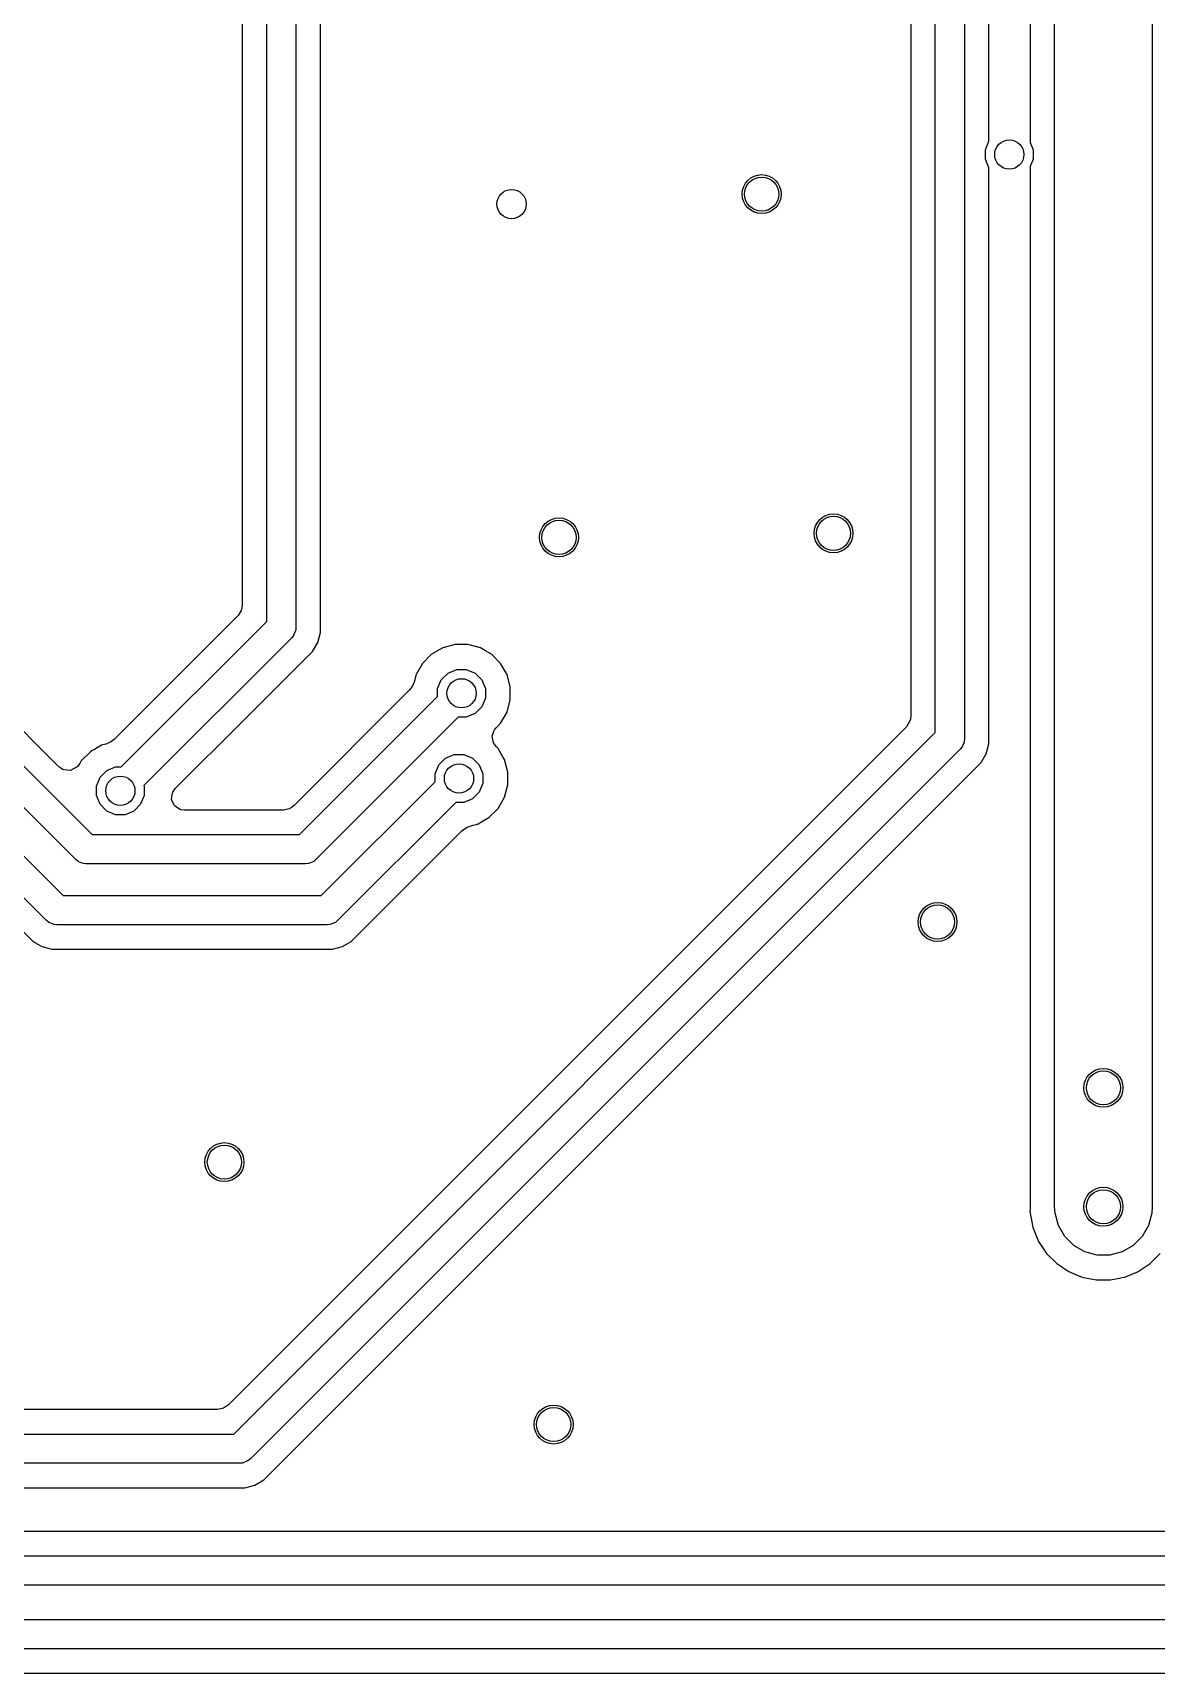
# Model space of a CAD drawing. Header units: inches. Extents: x 0.01 to 5.35, y 0.01 to 3.37.
# Drawn here: x 3.897 to 4.351, y 1.467 to 2.13 of the extents above; entities that cross this region are included whole.
import ezdxf

# ---------------------------------------------------------------- set-up
doc = ezdxf.new("R2010")
doc.units = ezdxf.units.IN
doc.header["$MEASUREMENT"] = 0
doc.layers.add('BLACK', color=250, linetype='CONTINUOUS')

msp = doc.modelspace()

# ---------------------------------------------------------------- linework, layer by layer
at = {"layer": 'BLACK', "linetype": 'CONTINUOUS'}
for p, q in [((4.3, 2.26505), (4.3, 2.08568)), ((4.26164, 1.84735), (4.26164, 2.24411)), ((4.27345, 2.24411), (4.27345, 1.84491)), ((4.25178, 2.23781), (4.25178, 1.85416)), ((4.28331, 2.08621), (4.28331, 2.23781)), ((4.30986, 1.70388), (4.30986, 2.22386)), ((4.34923, 2.22386), (4.34923, 1.67786)), ((3.99164, 1.8923), (3.99164, 2.21104)), ((4.00345, 2.21104), (4.00345, 1.88986)), ((3.98178, 2.20473), (3.98178, 1.89911)), ((4.01331, 1.89193), (4.01331, 2.20473)), ((4.28189, 2.08278), (4.28331, 2.08621)), ((4.28189, 2.07894), (4.28189, 2.08278)), ((4.3, 2.08568), (4.3012, 2.08278)), ((4.3012, 2.08278), (4.3012, 2.07894)), ((4.28331, 2.07551), (4.28189, 2.07894)), ((4.28331, 1.84698), (4.28331, 2.07551)), ((4.3012, 2.07894), (4.3, 2.07604)), ((4.3, 2.07604), (4.3, 1.70711)), ((3.98129, 1.89674), (3.98005, 1.89467)), ((3.98158, 1.89774), (3.98129, 1.89674)), ((3.98178, 1.89911), (3.98158, 1.89774)), ((3.83606, 1.89127), (3.92119, 1.80614)), ((3.98005, 1.89467), (3.92997, 1.84459)), ((3.93285, 1.83351), (3.99164, 1.8923)), ((4.00334, 1.88871), (4.00303, 1.88796)), ((4.00345, 1.88986), (4.00334, 1.88871)), ((4.01331, 1.88778), (4.01331, 1.89193)), ((3.91456, 1.79606), (3.82598, 1.88464)), ((4.00172, 1.88568), (3.94207, 1.82603)), ((4.00245, 1.88658), (4.00172, 1.88568)), ((4.00303, 1.88796), (4.00245, 1.88658)), ((4.01016, 1.88018), (4.01224, 1.88377)), ((4.01224, 1.88377), (4.01331, 1.88778)), ((4.06772, 1.88293), (4.06271, 1.88159)), ((4.07291, 1.88293), (4.06772, 1.88293)), ((4.07541, 1.88226), (4.07291, 1.88293)), ((4.07291, 1.88293), (4.07291, 1.88293)), ((4.07792, 1.88159), (4.07541, 1.88226)), ((3.98221, 1.85222), (4.01016, 1.88018)), ((4.05455, 1.87533), (4.05195, 1.87083)), ((4.05822, 1.879), (4.05455, 1.87533)), ((4.05455, 1.87533), (4.05455, 1.87533)), ((4.05455, 1.87533), (4.05455, 1.87533)), ((4.06271, 1.88159), (4.05822, 1.879)), ((4.05822, 1.879), (4.05822, 1.879)), ((4.05822, 1.879), (4.05822, 1.879)), ((4.06271, 1.88159), (4.06271, 1.88159)), ((4.0793, 1.88079), (4.07792, 1.88159)), ((4.08002, 1.88038), (4.0793, 1.88079)), ((4.08241, 1.879), (4.08002, 1.88038)), ((4.08002, 1.88038), (4.08002, 1.88038)), ((4.08002, 1.88038), (4.08002, 1.88038)), ((4.08608, 1.87533), (4.08241, 1.879)), ((4.08241, 1.879), (4.08241, 1.879)), ((4.08241, 1.879), (4.08241, 1.879)), ((4.08805, 1.87192), (4.08608, 1.87533)), ((3.81638, 1.87453), (3.90938, 1.78154)), ((4.05195, 1.87083), (4.05112, 1.86771)), ((4.05195, 1.87083), (4.05195, 1.87083)), ((4.06066, 1.86515), (4.06213, 1.8687)), ((4.06213, 1.8687), (4.06485, 1.87141)), ((4.06485, 1.87141), (4.06839, 1.87288)), ((4.06839, 1.87288), (4.07224, 1.87288)), ((4.07224, 1.87288), (4.07578, 1.87141)), ((4.07578, 1.87141), (4.0785, 1.8687)), ((4.0785, 1.8687), (4.07997, 1.86515)), ((4.08868, 1.87083), (4.08805, 1.87192)), ((4.09002, 1.86582), (4.08868, 1.87083)), ((4.08868, 1.87083), (4.08868, 1.87083)), ((3.90275, 1.77145), (3.8063, 1.86791)), ((3.90771, 1.83356), (3.8791, 1.86217)), ((4.04923, 1.86444), (4.00272, 1.81793)), ((4.00488, 1.80614), (4.06066, 1.86193)), ((4.05001, 1.86545), (4.04923, 1.86444)), ((4.05063, 1.86653), (4.05001, 1.86545)), ((4.05112, 1.86771), (4.05063, 1.86653)), ((4.06066, 1.86193), (4.06066, 1.86515)), ((4.07997, 1.86515), (4.07997, 1.86131)), ((4.09002, 1.86063), (4.09002, 1.86582)), ((4.0785, 1.85776), (4.07578, 1.85504)), ((4.07997, 1.86131), (4.0785, 1.85776)), ((4.08608, 1.85113), (4.08868, 1.85562)), ((4.08868, 1.85562), (4.09002, 1.86063)), ((3.95472, 1.82474), (3.98221, 1.85222)), ((4.25005, 1.84972), (3.97614, 1.5758)), ((4.06901, 1.85357), (4.0115, 1.79606)), ((4.07224, 1.85357), (4.06901, 1.85357)), ((4.07578, 1.85504), (4.07224, 1.85357)), ((4.08363, 1.84852), (4.08429, 1.84933)), ((4.08429, 1.84933), (4.08496, 1.85001)), ((4.08496, 1.85001), (4.08608, 1.85113)), ((4.25129, 1.85179), (4.25005, 1.84972)), ((4.25158, 1.85279), (4.25129, 1.85179)), ((4.25178, 1.85416), (4.25158, 1.85279)), ((3.92491, 1.84222), (3.92209, 1.84059)), ((3.92671, 1.8427), (3.92491, 1.84222)), ((3.92491, 1.84222), (3.92491, 1.84222)), ((3.92491, 1.84222), (3.92491, 1.84222)), ((3.92788, 1.84319), (3.92671, 1.8427)), ((3.92896, 1.84381), (3.92788, 1.84319)), ((3.92997, 1.84459), (3.92896, 1.84381)), ((3.9783, 1.56402), (4.26164, 1.84735)), ((4.0827, 1.8459), (4.08271, 1.84597)), ((4.08329, 1.84322), (4.0827, 1.8459)), ((4.08271, 1.84597), (4.08347, 1.84827)), ((4.08358, 1.84268), (4.08329, 1.84322)), ((4.08347, 1.84827), (4.08363, 1.84852)), ((4.08441, 1.84156), (4.08358, 1.84268)), ((4.27325, 1.84354), (4.27245, 1.84162)), ((4.27334, 1.84375), (4.27325, 1.84354)), ((4.27345, 1.84491), (4.27334, 1.84375)), ((4.28224, 1.83882), (4.28331, 1.84283)), ((4.28331, 1.84283), (4.28331, 1.84698)), ((3.91675, 1.83596), (3.9161, 1.83483)), ((3.92042, 1.83963), (3.91675, 1.83596)), ((3.91675, 1.83596), (3.91675, 1.83596)), ((3.91675, 1.83596), (3.91675, 1.83596)), ((3.9212, 1.84008), (3.92042, 1.83963)), ((3.92042, 1.83963), (3.92042, 1.83963)), ((3.92209, 1.84059), (3.9212, 1.84008)), ((4.27172, 1.84073), (3.98492, 1.55393)), ((4.0611, 1.83429), (4.06382, 1.83701)), ((4.06382, 1.83701), (4.06737, 1.83848)), ((4.06737, 1.83848), (4.07121, 1.83848)), ((4.07121, 1.83848), (4.07476, 1.83701)), ((4.07476, 1.83701), (4.07747, 1.83429)), ((4.08506, 1.84092), (4.08441, 1.84156)), ((4.08713, 1.83733), (4.08506, 1.84092)), ((4.0874, 1.83686), (4.08713, 1.83733)), ((4.08765, 1.83643), (4.0874, 1.83686)), ((4.08899, 1.83142), (4.08765, 1.83643)), ((4.27245, 1.84162), (4.27172, 1.84073)), ((4.28016, 1.83522), (4.28224, 1.83882)), ((3.90935, 1.83248), (3.90771, 1.83356)), ((3.90966, 1.83236), (3.90935, 1.83248)), ((3.9124, 1.8321), (3.90966, 1.83236)), ((3.90966, 1.83236), (3.90966, 1.83236)), ((3.91484, 1.83336), (3.9124, 1.8321)), ((3.91524, 1.83373), (3.91484, 1.83336)), ((3.9161, 1.83483), (3.91524, 1.83373)), ((3.92287, 1.82578), (3.92434, 1.82933)), ((3.92434, 1.82933), (3.92705, 1.83204)), ((3.92705, 1.83204), (3.9306, 1.83351)), ((3.9306, 1.83351), (3.93285, 1.83351)), ((3.99043, 1.54549), (4.28016, 1.83522)), ((4.05963, 1.83074), (4.0611, 1.83429)), ((4.05963, 1.82752), (4.05963, 1.83074)), ((4.07747, 1.83429), (4.07894, 1.83074)), ((4.07894, 1.83074), (4.07894, 1.8269)), ((4.08899, 1.82623), (4.08899, 1.83142)), ((3.92287, 1.82194), (3.92287, 1.82578)), ((3.94207, 1.82603), (3.94217, 1.82578)), ((3.94217, 1.82578), (3.94217, 1.82194)), ((3.95322, 1.82032), (3.95361, 1.82304)), ((3.95361, 1.82304), (3.95373, 1.82331)), ((3.95373, 1.82331), (3.95472, 1.82474)), ((4.01365, 1.78154), (4.05963, 1.82752)), ((4.07747, 1.82335), (4.07476, 1.82064)), ((4.07894, 1.8269), (4.07747, 1.82335)), ((4.08765, 1.82122), (4.08899, 1.82623)), ((3.92434, 1.81839), (3.92287, 1.82194)), ((3.92705, 1.81567), (3.92434, 1.81839)), ((3.9306, 1.8142), (3.92705, 1.81567)), ((3.93799, 1.81567), (3.93444, 1.8142)), ((3.9407, 1.81839), (3.93799, 1.81567)), ((3.94217, 1.82194), (3.9407, 1.81839)), ((3.95436, 1.81781), (3.95322, 1.82032)), ((3.95667, 1.81633), (3.95436, 1.81781)), ((3.9571, 1.8162), (3.95667, 1.81633)), ((3.95848, 1.816), (3.9571, 1.8162)), ((3.99836, 1.816), (3.95848, 1.816)), ((4.0007, 1.8166), (3.99836, 1.816)), ((4.00161, 1.8171), (4.0007, 1.8166)), ((4.00272, 1.81793), (4.00161, 1.8171)), ((4.06799, 1.81917), (4.02027, 1.77145)), ((4.07121, 1.81917), (4.06799, 1.81917)), ((4.07476, 1.82064), (4.07121, 1.81917)), ((4.08139, 1.81305), (4.08506, 1.81672)), ((4.08506, 1.81672), (4.08765, 1.82122)), ((3.84767, 1.81259), (3.89725, 1.76301)), ((3.93444, 1.8142), (3.9306, 1.8142)), ((4.07151, 1.80851), (4.07259, 1.80914)), ((4.07259, 1.80914), (4.07377, 1.80962)), ((4.07377, 1.80962), (4.07505, 1.80997)), ((4.07505, 1.80997), (4.07627, 1.81029)), ((4.07627, 1.81029), (4.07658, 1.81038)), ((4.07658, 1.81038), (4.07689, 1.81046)), ((4.07689, 1.81046), (4.07731, 1.81057)), ((4.07689, 1.81046), (4.07689, 1.81046)), ((4.07731, 1.81057), (4.07773, 1.81095)), ((4.07773, 1.81095), (4.07812, 1.81117)), ((4.07812, 1.81117), (4.08139, 1.81305)), ((3.92119, 1.80614), (4.00488, 1.80614)), ((4.02578, 1.76301), (4.0705, 1.80774)), ((4.0705, 1.80774), (4.07151, 1.80851)), ((3.91546, 1.79533), (3.91456, 1.79606)), ((4.0115, 1.79606), (4.0106, 1.79533)), ((3.91671, 1.79481), (3.91546, 1.79533)), ((3.91759, 1.79444), (3.91671, 1.79481)), ((3.91874, 1.79433), (3.91759, 1.79444)), ((4.00732, 1.79433), (3.91874, 1.79433)), ((4.00847, 1.79444), (4.00732, 1.79433)), ((4.00936, 1.79481), (4.00847, 1.79444)), ((4.0106, 1.79533), (4.00936, 1.79481)), ((3.90938, 1.78154), (4.01365, 1.78154)), ((3.90365, 1.77072), (3.90275, 1.77145)), ((3.90515, 1.7701), (3.90365, 1.77072)), ((3.90578, 1.76984), (3.90515, 1.7701)), ((3.90693, 1.76972), (3.90578, 1.76984)), ((4.0161, 1.76972), (3.90693, 1.76972)), ((4.01725, 1.76984), (4.0161, 1.76972)), ((4.01856, 1.77038), (4.01725, 1.76984)), ((4.01938, 1.77072), (4.01856, 1.77038)), ((4.02027, 1.77145), (4.01938, 1.77072)), ((3.89725, 1.76301), (3.90084, 1.76094)), ((4.02218, 1.76094), (4.02578, 1.76301)), ((3.90084, 1.76094), (3.90485, 1.75986)), ((3.90485, 1.75986), (3.90485, 1.75986)), ((3.90485, 1.75986), (4.01817, 1.75986)), ((4.01817, 1.75986), (4.02218, 1.76094)), ((4.01817, 1.75986), (4.01817, 1.75986)), ((4.3, 1.70711), (4.3, 1.70711)), ((4.3, 1.70711), (4.3, 1.65468)), ((4.30986, 1.70387), (4.30986, 1.70388)), ((4.30986, 1.65584), (4.30986, 1.70387)), ((4.34923, 1.67786), (4.34923, 1.67786)), ((4.34923, 1.67786), (4.34923, 1.65584)), ((4.3, 1.65468), (4.29979, 1.65397)), ((4.29979, 1.65397), (4.30107, 1.64753)), ((4.31003, 1.65327), (4.30986, 1.65584)), ((4.31136, 1.64831), (4.31003, 1.65327)), ((4.34906, 1.65327), (4.34773, 1.64831)), ((4.34923, 1.65584), (4.34906, 1.65327)), ((4.30107, 1.64753), (4.30113, 1.64722)), ((4.30113, 1.64722), (4.30113, 1.64722)), ((4.30113, 1.64722), (4.30141, 1.64656)), ((4.30141, 1.64656), (4.30336, 1.64185)), ((4.31393, 1.64386), (4.31136, 1.64831)), ((4.31756, 1.64023), (4.31393, 1.64386)), ((4.34516, 1.64386), (4.34153, 1.64023)), ((4.34773, 1.64831), (4.34516, 1.64386)), ((4.30336, 1.64185), (4.30336, 1.64185)), ((4.30336, 1.64185), (4.30336, 1.64185)), ((4.30336, 1.64185), (4.30659, 1.63701)), ((4.30659, 1.63701), (4.30659, 1.63701)), ((4.30659, 1.63701), (4.30659, 1.63701)), ((4.30659, 1.63701), (4.31071, 1.63289)), ((4.32201, 1.63766), (4.31756, 1.64023)), ((4.32697, 1.63633), (4.32201, 1.63766)), ((4.33708, 1.63766), (4.33211, 1.63633)), ((4.34153, 1.64023), (4.33708, 1.63766)), ((4.34838, 1.63289), (4.35249, 1.63701)), ((4.31071, 1.63289), (4.31071, 1.63289)), ((4.31071, 1.63289), (4.31071, 1.63289)), ((4.31071, 1.63289), (4.31555, 1.62966)), ((4.33211, 1.63633), (4.32697, 1.63633)), ((4.344, 1.62985), (4.34435, 1.6302)), ((4.34435, 1.6302), (4.34838, 1.63289)), ((4.31555, 1.62966), (4.31555, 1.62966)), ((4.31555, 1.62966), (4.31892, 1.62826)), ((4.31892, 1.62826), (4.3207, 1.62752)), ((4.3207, 1.62752), (4.32088, 1.62744)), ((4.32088, 1.62744), (4.32663, 1.6263)), ((4.32663, 1.6263), (4.33245, 1.6263)), ((4.33245, 1.6263), (4.33523, 1.62685)), ((4.33245, 1.6263), (4.33245, 1.6263)), ((4.33523, 1.62685), (4.33658, 1.62712)), ((4.33658, 1.62712), (4.33711, 1.62722)), ((4.33658, 1.62712), (4.33658, 1.62712)), ((4.33711, 1.62722), (4.33816, 1.62743)), ((4.33816, 1.62743), (4.34168, 1.62889)), ((4.34168, 1.62889), (4.34278, 1.62934)), ((4.34278, 1.62934), (4.34328, 1.62955)), ((4.34328, 1.62955), (4.34339, 1.62959)), ((4.34339, 1.62959), (4.34345, 1.62962)), ((4.34345, 1.62962), (4.34363, 1.6297)), ((4.34363, 1.6297), (4.344, 1.62985)), ((3.97178, 1.57388), (3.70443, 1.57388)), ((3.97412, 1.57448), (3.97178, 1.57388)), ((3.97503, 1.57497), (3.97412, 1.57448)), ((3.97614, 1.5758), (3.97503, 1.57497)), ((3.51113, 1.56402), (3.9783, 1.56402)), ((3.98075, 1.5522), (3.51113, 1.5522)), ((3.9819, 1.55232), (3.98075, 1.5522)), ((3.9836, 1.55302), (3.9819, 1.55232)), ((3.98403, 1.5532), (3.9836, 1.55302)), ((3.98492, 1.55393), (3.98403, 1.5532)), ((3.98683, 1.54342), (3.99043, 1.54549)), ((3.51744, 1.54234), (3.98282, 1.54234)), ((3.98282, 1.54234), (3.98683, 1.54342)), ((3.98282, 1.54234), (3.98282, 1.54234)), ((4.35438, 1.52467), (3.49972, 1.52467)), ((3.49342, 1.5148), (4.3609, 1.5148)), ((4.36334, 1.50299), (3.49342, 1.50299)), ((3.5033, 1.4891), (4.36303, 1.4891)), ((4.36548, 1.47729), (3.5033, 1.47729)), ((3.50961, 1.46743), (4.36755, 1.46743))]:
    msp.add_line(p, q, dxfattribs=at)
at = {"layer": 'BLACK'}
for centre, radius in [((4.29154, 2.08086), 0.00591), ((4.19154, 2.06486), 0.00787), ((4.09054, 2.06086), 0.00591), ((4.22054, 1.92786), 0.00787), ((4.10969, 1.92622), 0.00787), ((4.07031, 1.86323), 0.00591), ((3.93252, 1.82386), 0.00591), ((4.06929, 1.82882), 0.00591), ((4.26254, 1.77086), 0.00787), ((4.32954, 1.70387), 0.00787), ((3.97454, 1.67386), 0.00787), ((4.32954, 1.65584), 0.00787), ((4.10754, 1.56786), 0.00787)]:
    msp.add_circle(centre, radius, dxfattribs=at)
at = {"layer": 'WHITE'}
for centre, radius in [((4.29154, 2.08086), 0.00591), ((4.19154, 2.06486), 0.00689), ((4.09054, 2.06086), 0.00591), ((4.10969, 1.92622), 0.00689), ((4.22054, 1.92786), 0.00689), ((4.07031, 1.86323), 0.00591), ((3.93252, 1.82386), 0.00591), ((4.06929, 1.82882), 0.00591), ((4.26254, 1.77086), 0.00689), ((4.32954, 1.70387), 0.00689), ((3.97454, 1.67386), 0.00689), ((4.32954, 1.65584), 0.00689), ((4.10754, 1.56786), 0.00689)]:
    msp.add_circle(centre, radius, dxfattribs=at)

doc.saveas('drawing.dxf')
